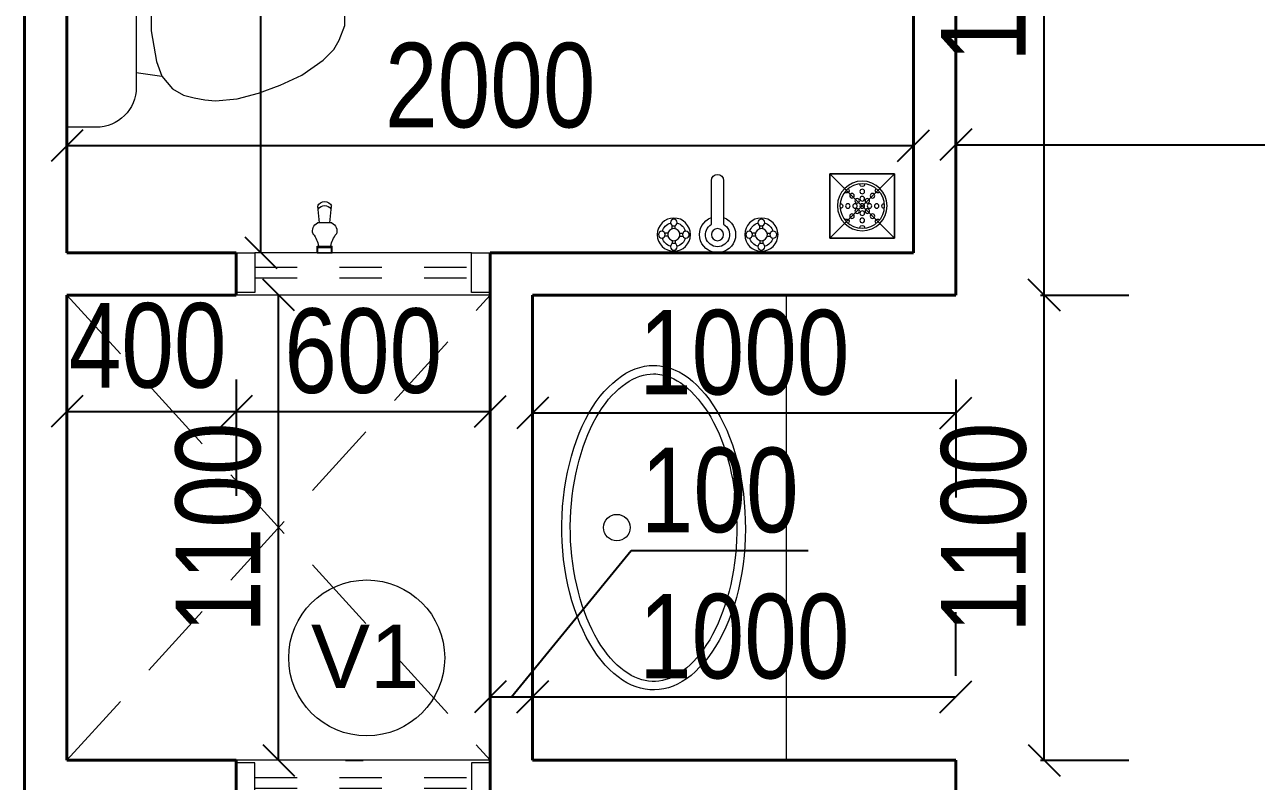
# Model space of a CAD drawing. Header units: metres. Extents: x 1689 to 2066, y 219 to 408.
# Drawn here: x 1902.657 to 1905.567, y 339.297 to 341.086 of the extents above; entities that cross this region are included whole.
import ezdxf

# ---------------------------------------------------------------- set-up
doc = ezdxf.new("R2010")
doc.units = ezdxf.units.M
doc.header["$LTSCALE"] = 1.5
for name, pattern in [('00_toilet$0$8th floor plan$0$HIDDEN', [0.375, 0.25, -0.125]), ('CENTER', [2, 1.25, -0.25, 0.25, -0.25]), ('DASHED', [0.75, 0.5, -0.25]), ('DASHED2', [0.375, 0.25, -0.125])]:
    doc.linetypes.add(name, pattern=pattern)
for name, color, linetype, lineweight in [('A- DOOR WINDOW TAGS', 7, 'Continuous', 5), ('A-FIXTURES', 127, 'Continuous', 5), ('A-FURNITURE', 252, 'Continuous', 5), ('A-GRID', 252, 'CENTER', 5), ('A-SYMBOL', 252, 'Continuous', 5), ('A-WALL', 1, 'Continuous', 40), ('A-WINDOW', 143, 'Continuous', 13), ('A-Working Dimension', 42, 'Continuous', 5)]:
    doc.layers.add(name, color=color, linetype=linetype, lineweight=lineweight)
doc.styles.add('DIM', font='arial.ttf', dxfattribs={"width": 0.8, "height": 0.2})
doc.styles.add('Roman', font='romans.shx', dxfattribs={"bigfont": 'bigfont.shx'})
doc.styles.get("Standard").update_dxf_attribs({"font": 'arial.ttf', "height": 0.2})
doc.dimstyles.new('W-DIM', dxfattribs={"dimtxt": 0.125, "dimasz": 0.075, "dimexe": 0.2, "dimexo": 0.2, "dimgap": 0.04, "dimtad": 1, "dimdec": 0, "dimlfac": 1000, "dimzin": 0, "dimdsep": 46, "dimtxsty": 'DIM', "dimblk": 'OBLIQUE', "dimcen": 0.09, "dimclrt": 7, "dimadec": 0, "dimazin": 0, "dimtfac": 1, "dimtdec": 0, "dimtofl": 0, "dimtmove": 0, "dimatfit": 3, "dimldrblk": 'OPEN90', "dimfxl": 0.1, "dimtolj": 1, "dimtzin": 0, "dimarcsym": 0})
doc.dimstyles.new('Working Dim', dxfattribs={"dimtxt": 0.125, "dimasz": 0.15, "dimexe": 0.09, "dimexo": 0.0625, "dimgap": 0, "dimtad": 0, "dimdec": 0, "dimlfac": 1000, "dimzin": 0, "dimdsep": 46, "dimtxsty": 'Standard', "dimblk": 'OBLIQUE', "dimcen": 0.09, "dimse1": 1, "dimse2": 1, "dimclrd": 256, "dimclre": 256, "dimadec": 0, "dimazin": 0, "dimtfac": 1, "dimtdec": 0, "dimtofl": 0, "dimtmove": 1, "dimatfit": 3, "dimldrblk": 'OBLIQUE', "dimfxl": 1, "dimtolj": 1, "dimtzin": 0, "dimlwd": -1, "dimlwe": -1, "dimarcsym": 0})

# ---------------------------------------------------------------- blocks, each defined once
blk = doc.blocks.new('V01')
at = {"layer": 'A-WINDOW'}
for p, q in [((0, 0), (0, 0.1)), ((0, 0.1), (0.6, 0.1)), ((0.6, 0.094), (0.6, 0.1)), ((0.044, 0), (0.556, 0))]:
    blk.add_line(p, q, dxfattribs=at)
at = {"layer": 'A-WINDOW', "linetype": 'DASHED', "ltscale": 0.1}
for p, q in [((0.556, 0.0591), (0.044, 0.0591)), ((0.556, 0.0341), (0.044, 0.0341))]:
    blk.add_line(p, q, dxfattribs=at)
at = {"layer": 'A-WINDOW'}
for points in [[(0, 0.0655), (0, 0.0655), (0, 0.094), (0.044, 0.094), (0.044, 0), (0, 0), (0, 0.0215), (0, 0.0285), (0, 0.0285)], [(0.556, 0.0655), (0.556, 0.0655), (0.556, 0.094), (0.6, 0.094), (0.6, 0), (0.556, 0), (0.556, 0.0215), (0.556, 0.0285), (0.556, 0.0285)]]:
    blk.add_lwpolyline(points, close=True, dxfattribs=at)
blk = doc.blocks.new('A$C7F4022AB')
at = {"layer": 'A-FIXTURES'}
for p, q in [((0, 253.4, 0), (-69, 253.4, 0)), ((-452.9, 172.4, 0), (-401.9, 186.1, 0)), ((-401.9, 186.1, 0), (-351.3, 190.5, 0)), ((-351.3, 190.5, 0), (-326, 188.3, 0)), ((-326, 188.3, 0), (-300.5, 183.8, 0)), ((-300.5, 183.8, 0), (-275.1, 177, 0)), ((-275.1, 177, 0), (-249.7, 162.6, 0)), ((-554.5, 130.2, 0), (-503.7, 153.9, 0)), ((-503.7, 153.9, 0), (-452.9, 172.4, 0)), ((-249.7, 162.6, 0), (-224.3, 132.3, 0)), ((-163.7, 158.8, 0), (-163.7, -158.7, 0)), ((-605.3, 95, 0), (-554.5, 130.2, 0)), ((-224.3, 132.3, 0), (-211.6, 97.4, 0)), ((-163.7, 123.5, 0), (-224.3, 132.3, 0)), ((-630.7, 69.6, 0), (-605.3, 95, 0)), ((-211.6, 97.4, 0), (-198.9, 25.4, 0)), ((-643.4, 47.6, 0), (-630.7, 69.6, 0)), ((-656.1, 12.7, 0), (-643.4, 47.6, 0)), ((-656.1, -12.7, 0), (-656.1, 12.7, 0)), ((-198.9, 25.4, 0), (-198.9, -25.4, 0)), ((-643.4, -47.6, 0), (-656.1, -12.7, 0)), ((-198.9, -25.4, 0), (-211.6, -97.4, 0)), ((-630.7, -69.6, 0), (-643.4, -47.6, 0)), ((-605.3, -95, 0), (-630.7, -69.6, 0)), ((-554.5, -130.2, 0), (-605.3, -95, 0)), ((-211.6, -97.4, 0), (-224.3, -132.3, 0)), ((-503.7, -153.9, 0), (-554.5, -130.2, 0)), ((-224.3, -132.3, 0), (-249.7, -162.6, 0)), ((-163.7, -123.5, 0), (-224.3, -132.3, 0)), ((-452.9, -172.4, 0), (-503.7, -153.9, 0)), ((-401.9, -186.1, 0), (-452.9, -172.4, 0)), ((-249.7, -162.6, 0), (-275.1, -177, 0)), ((-351.3, -190.5, 0), (-401.9, -186.1, 0)), ((-326, -188.3, 0), (-351.3, -190.5, 0)), ((-300.5, -183.8, 0), (-326, -188.3, 0)), ((-275.1, -177, 0), (-300.5, -183.8, 0)), ((-69, -253.4, 0), (0, -253.4, 0))]:
    blk.add_line(p, q, dxfattribs=at)
blk.add_lwpolyline([(0, -253.4), (0, 253.4)], dxfattribs=at)
for centre, start, end in [((-69, 158.8, 0), 90, 180), ((-69, -158.7, 0), 180, 270)]:
    blk.add_arc(centre, 94.6, start, end, dxfattribs=at)
blk = doc.blocks.new('CUT OUT 100x100')
at = {"layer": 'A-FIXTURES'}
for p, q in [((-50, -50), (50.8, 50.8)), ((50.8, -50), (-50, 50.8))]:
    blk.add_line(p, q, dxfattribs=at)
at = {"layer": 'A-FIXTURES', "color": 1}
blk.add_lwpolyline([(-50, 50.8), (-50, -50), (50.8, -50), (50.8, 50.8)], close=True, dxfattribs=at)
at = {"layer": 'A-FIXTURES'}
blk.add_lwpolyline([(-50, 50.8), (50.8, 50.8), (50.8, -50), (-50, -50)], close=True, dxfattribs=at)
at = {"layer": 'A-FIXTURES', "color": 1}
blk.add_circle((0.4, 0.4), 38.8, dxfattribs=at)
at = {"layer": 'A-FIXTURES', "color": 7}
for centre, radius in [((0.4, 0.4), 34.8), ((-15.6, 16.4), 3.56), ((0.4, 23), 3.56), ((16.4, 16.4), 3.56), ((-22.2, 0.4), 3.56), ((-10.9, 0.4), 3.56), ((-7.6, 8.4), 3.56), ((0.4, 11.7), 3.56), ((0.4, 0.4), 3.56), ((8.4, 8.4), 3.56), ((11.7, 0.4), 3.56), ((23, 0.4), 3.56), ((-15.6, -15.6), 3.56), ((-7.6, -7.6), 3.56), ((0.4, -10.9), 3.56), ((0.4, -22.2), 3.56), ((8.4, -7.6), 3.56), ((16.4, -15.6), 3.56)]:
    blk.add_circle(centre, radius, dxfattribs=at)
for centre, start, end in [((-23.6, 24.4), 212.6981, 57.3019), ((0.4, 34.3), 167.6981, 12.3019), ((24.4, 24.4), 122.6981, 327.3019), ((-33.6, 0.4), 257.6981, 102.3019), ((34.3, 0.4), 77.6981, 282.3019), ((-23.6, -23.6), 302.6981, 147.3019), ((0.4, -33.6), 347.6981, 192.3019), ((24.4, -23.6), 32.6981, 237.3019)]:
    blk.add_arc(centre, 3.56, start, end, dxfattribs=at)
blk = doc.blocks.new('Faucet - Bathroom top')
at = {"layer": 'A-FIXTURES'}
for p, q in [((-4.11, 0.12), (-4.38, 0.12)), ((-3.75, 0.48), (-3.75, 0.75)), ((-3.5, 0.48), (-3.5, 0.75)), ((-3.15, 0.12), (-2.88, 0.12)), ((3.14, 0.12), (2.88, 0.12)), ((3.5, 0.48), (3.5, 0.75)), ((3.75, 0.48), (3.75, 0.75)), ((4.1, 0.12), (4.38, 0.12)), ((-4.1, -0.12), (-4.38, -0.12)), ((-3.75, -0.48), (-3.75, -0.75)), ((-3.5, -0.48), (-3.5, -0.75)), ((-3.14, -0.12), (-2.88, -0.12)), ((-0.5, -0.86), (-0.5, -4.5)), ((0.5, -4.5), (0.5, -0.86)), ((3.15, -0.12), (2.88, -0.12)), ((3.5, -0.48), (3.5, -0.75)), ((3.75, -0.48), (3.75, -0.75)), ((4.11, -0.12), (4.38, -0.12))]:
    blk.add_line(p, q, dxfattribs=at)
for centre, radius in [((-3.62, 0), 1.38), ((-3.62, 1), 0.28), ((3.63, 0), 1.38), ((3.63, 1), 0.28), ((-4.62, 0), 0.28), ((-3.62, 0), 0.5), ((-2.62, 0), 0.28), ((0, 0), 0.5), ((2.62, 0), 0.28), ((3.63, 0), 0.5), ((4.62, 0), 0.28), ((-3.62, -1), 0.28), ((3.63, -1), 0.28)]:
    blk.add_circle(centre, radius, dxfattribs=at)
for centre, radius, start, end in [((0, 0), 1.5, 289.6514, 250.3603), ((-3.62, 0), 1, 105.2407, 164.2093), ((-3.62, 0), 1, 16.4413, 74.0789), ((0, 0), 1, 300.3431, 239.7554), ((3.63, 0), 1, 106.12, 164.0884), ((3.63, 0), 1, 16.2342, 73.9047), ((-3.62, 0), 1, 196.2342, 253.9047), ((-3.62, 0), 1, 286.12, 344.0884), ((3.63, 0), 1, 196.4413, 254.0789), ((3.63, 0), 1, 285.2407, 344.2093), ((0, -4.5), 0.5, 180, 0)]:
    blk.add_arc(centre, radius, start, end, dxfattribs=at)
blk = doc.blocks.new('A$C0B5D0E53')
at = {"layer": 'A-FIXTURES'}
for p, q in [((0, 10.6), (0, 46.6)), ((0, 46.6), (15.3, 46.6)), ((1.3, 45), (12.3, 45)), ((12.3, 10.6), (12.3, 46.6)), ((15.3, 10.7), (15.3, 46.6)), ((70.5, 45.4), (70.5, 11.9)), ((70.5, 41), (110.5, 44.7)), ((0, 10.6), (12.3, 10.6)), ((1.3, 12.1), (12.3, 12.1)), ((12.3, 10.7), (15.3, 10.7)), ((70.5, 16.2), (110.5, 12.2))]:
    blk.add_line(p, q, dxfattribs=at)
for centre, radius, start, end in [((2.5, 42.7), 2.66, 117.11, 161.7293), ((8.1, 99), 56.2, 277.358, 310.4214), ((51.6, 36.7), 20.8, 24.7259, 109.7544), ((93.9, 28.5), 17.7, 301.8025, 58.5186), ((103.5, 28.5), 17.7, 293.45, 66.55), ((2.5, 14.5), 2.66, 198.2707, 242.89), ((8.1, -41.8), 56.2, 49.5786, 82.642), ((51.6, 20.6), 20.8, 250.2456, 335.2741)]:
    blk.add_arc(centre, radius, start, end, dxfattribs=at)
blk = doc.blocks.new('_Oblique')
at = {"color": 0, "linetype": 'ByBlock', "lineweight": -2}
blk.add_line((-0.5, -0.5), (0.5, 0.5), dxfattribs=at)
blk = doc.blocks.new('*D251')
at = {"layer": 'A-Working Dimension', "transparency": 16777216}
for p, q in [((1901.7571, 346.7467), (1901.7571, 339.4883)), ((1901.7571, 331.4967), (1901.7571, 338.7552))]:
    blk.add_line(p, q, dxfattribs=at)
at = {"layer": 'Defpoints', "color": 0, "linetype": 'Continuous', "transparency": 16777216}
for p in [(1902.0132, 346.7467), (1901.7571, 331.4967), (1902.6575, 331.4967)]:
    blk.add_point(p, dxfattribs=at)
at = {"layer": 'A-Working Dimension', "linetype": 'Continuous', "transparency": 16777216, "xscale": 0.15, "yscale": 0.15, "zscale": 0.15}
for p, rotation in [((1901.7571, 346.7467), 90), ((1901.7571, 331.4967), 270)]:
    blk.add_blockref('_Oblique', p, dxfattribs=dict(at, rotation=rotation))
at = {"layer": 'A-Working Dimension', "color": 0, "linetype": 'Continuous', "transparency": 16777216, "insert": (1901.7571, 339.1217), "char_height": 0.2, "attachment_point": 5, "rotation": 90}
blk.add_mtext('\\A1;15250', dxfattribs=at)
blk = doc.blocks.new('*D397')
at = {"layer": 'A-Working Dimension', "color": 0, "lineweight": -2, "transparency": 16777216}
for p, q in [((1904.8575, 340.8022), (1907.9075, 340.8022)), ((1904.8575, 340.6424), (1904.8575, 340.6022)), ((1907.9075, 340.6645), (1907.9075, 340.6022))]:
    blk.add_line(p, q, dxfattribs=at)
at = {"layer": 'Defpoints', "color": 0, "transparency": 16777216}
for p in [(1907.9075, 340.8645), (1904.8575, 340.8424), (1907.9075, 340.8022)]:
    blk.add_point(p, dxfattribs=at)
at = {"layer": 'A-Working Dimension', "color": 0, "lineweight": -2, "transparency": 16777216, "xscale": 0.075, "yscale": 0.075, "zscale": 0.075, "rotation": 180}
blk.add_blockref('_Oblique', (1904.8575, 340.8022), dxfattribs=at)
at = {"layer": 'A-Working Dimension', "color": 0, "lineweight": -2, "transparency": 16777216, "xscale": 0.075, "yscale": 0.075, "zscale": 0.075}
blk.add_blockref('_Oblique', (1907.9075, 340.8022), dxfattribs=at)
at = {"layer": 'A-Working Dimension', "transparency": 16777216, "insert": (1906.3825, 340.9444), "char_height": 0.2, "attachment_point": 5, "style": 'DIM'}
blk.add_mtext('\\A1;3050', dxfattribs=at)
blk = doc.blocks.new('_Open90')
at = {"color": 0, "linetype": 'ByBlock', "lineweight": -2}
for p, q in [((-0.5, 0.5), (0, 0)), ((0, 0), (-1, 0)), ((0, 0), (-0.5, -0.5))]:
    blk.add_line(p, q, dxfattribs=at)
blk = doc.blocks.new('*D401')
at = {"layer": 'A-Working Dimension', "color": 0, "lineweight": -2, "transparency": 16777216}
for p, q in [((1903.8075, 339.4967), (1904.0906, 339.8424)), ((1904.0906, 339.8424), (1904.5085, 339.8424)), ((1903.7575, 339.4967), (1903.8575, 339.4967))]:
    blk.add_line(p, q, dxfattribs=at)
at = {"layer": 'Defpoints', "color": 0, "transparency": 16777216}
for p in [(1903.7575, 339.4967), (1903.8575, 339.4967), (1903.8575, 339.4967)]:
    blk.add_point(p, dxfattribs=at)
at = {"layer": 'A-Working Dimension', "color": 0, "lineweight": -2, "transparency": 16777216, "xscale": 0.075, "yscale": 0.075, "zscale": 0.075, "rotation": 180}
blk.add_blockref('_Oblique', (1903.7575, 339.4967), dxfattribs=at)
at = {"layer": 'A-Working Dimension', "color": 0, "lineweight": -2, "transparency": 16777216, "xscale": 0.075, "yscale": 0.075, "zscale": 0.075}
blk.add_blockref('_Oblique', (1903.8575, 339.4967), dxfattribs=at)
at = {"layer": 'A-Working Dimension', "transparency": 16777216, "insert": (1904.2996, 339.9845), "char_height": 0.2, "attachment_point": 5, "style": 'DIM'}
blk.add_mtext('\\A1;100', dxfattribs=at)
blk = doc.blocks.new('*D266')
at = {"layer": 'A-Working Dimension', "color": 0, "lineweight": -2, "transparency": 16777216}
for p, q in [((1902.7575, 340.2467), (1902.7575, 339.9717)), ((1903.1575, 340.2467), (1903.1575, 339.9717)), ((1902.7575, 340.1717), (1903.1575, 340.1717))]:
    blk.add_line(p, q, dxfattribs=at)
at = {"layer": 'Defpoints', "color": 0, "transparency": 16777216}
for p in [(1902.7575, 340.4467), (1903.1575, 340.4467), (1903.1575, 340.1717)]:
    blk.add_point(p, dxfattribs=at)
at = {"layer": 'A-Working Dimension', "color": 0, "lineweight": -2, "transparency": 16777216, "xscale": 0.075, "yscale": 0.075, "zscale": 0.075, "rotation": 180}
blk.add_blockref('_Oblique', (1902.7575, 340.1717), dxfattribs=at)
at = {"layer": 'A-Working Dimension', "color": 0, "lineweight": -2, "transparency": 16777216, "xscale": 0.075, "yscale": 0.075, "zscale": 0.075}
blk.add_blockref('_Oblique', (1903.1575, 340.1717), dxfattribs=at)
at = {"layer": 'A-Working Dimension', "transparency": 16777216, "insert": (1902.948, 340.3264), "char_height": 0.2, "attachment_point": 5, "style": 'DIM'}
blk.add_mtext('\\A1;400', dxfattribs=at)
blk = doc.blocks.new('*D267')
at = {"layer": 'A-Working Dimension', "color": 0, "lineweight": -2, "transparency": 16777216}
for p, q in [((1903.1575, 340.2467), (1903.1575, 339.9717)), ((1903.7575, 340.2467), (1903.7575, 339.9717)), ((1903.1575, 340.1717), (1903.7575, 340.1717))]:
    blk.add_line(p, q, dxfattribs=at)
at = {"layer": 'Defpoints', "color": 0, "transparency": 16777216}
for p in [(1903.1575, 340.4467), (1903.7575, 340.4467), (1903.7575, 340.1717)]:
    blk.add_point(p, dxfattribs=at)
at = {"layer": 'A-Working Dimension', "color": 0, "lineweight": -2, "transparency": 16777216, "xscale": 0.075, "yscale": 0.075, "zscale": 0.075, "rotation": 180}
blk.add_blockref('_Oblique', (1903.1575, 340.1717), dxfattribs=at)
at = {"layer": 'A-Working Dimension', "color": 0, "lineweight": -2, "transparency": 16777216, "xscale": 0.075, "yscale": 0.075, "zscale": 0.075}
blk.add_blockref('_Oblique', (1903.7575, 340.1717), dxfattribs=at)
at = {"layer": 'A-Working Dimension', "transparency": 16777216, "insert": (1903.4575, 340.3138), "char_height": 0.2, "attachment_point": 5, "style": 'DIM'}
blk.add_mtext('\\A1;600', dxfattribs=at)
blk = doc.blocks.new('*D268')
at = {"layer": 'A-Working Dimension', "color": 0, "lineweight": -2, "transparency": 16777216}
for p, q in [((1904.8575, 340.2467), (1904.8575, 339.9681)), ((1903.8575, 340.1681), (1904.8575, 340.1681))]:
    blk.add_line(p, q, dxfattribs=at)
at = {"layer": 'Defpoints', "color": 0, "transparency": 16777216}
for p in [(1904.8575, 340.4467), (1903.8575, 340.1681), (1904.8575, 340.1681)]:
    blk.add_point(p, dxfattribs=at)
at = {"layer": 'A-Working Dimension', "color": 0, "lineweight": -2, "transparency": 16777216, "xscale": 0.075, "yscale": 0.075, "zscale": 0.075, "rotation": 180}
blk.add_blockref('_Oblique', (1903.8575, 340.1681), dxfattribs=at)
at = {"layer": 'A-Working Dimension', "color": 0, "lineweight": -2, "transparency": 16777216, "xscale": 0.075, "yscale": 0.075, "zscale": 0.075}
blk.add_blockref('_Oblique', (1904.8575, 340.1681), dxfattribs=at)
at = {"layer": 'A-Working Dimension', "transparency": 16777216, "insert": (1904.3575, 340.3102), "char_height": 0.2, "attachment_point": 5, "style": 'DIM'}
blk.add_mtext('\\A1;1000', dxfattribs=at)
blk = doc.blocks.new('*D415')
at = {"layer": 'A-Working Dimension', "color": 0, "lineweight": -2, "transparency": 16777216}
for p, q in [((1904.7575, 340.9993), (1904.7575, 340.9997)), ((1904.7575, 340.7997), (1902.7575, 340.7997))]:
    blk.add_line(p, q, dxfattribs=at)
at = {"layer": 'Defpoints', "color": 0, "transparency": 16777216}
for p in [(1902.7575, 340.7997), (1902.7575, 340.7997), (1904.7575, 340.7993)]:
    blk.add_point(p, dxfattribs=at)
at = {"layer": 'A-Working Dimension', "color": 0, "lineweight": -2, "transparency": 16777216, "xscale": 0.075, "yscale": 0.075, "zscale": 0.075, "rotation": 180}
blk.add_blockref('_Oblique', (1902.7575, 340.7997), dxfattribs=at)
at = {"layer": 'A-Working Dimension', "color": 0, "lineweight": -2, "transparency": 16777216, "xscale": 0.075, "yscale": 0.075, "zscale": 0.075}
blk.add_blockref('_Oblique', (1904.7575, 340.7997), dxfattribs=at)
at = {"layer": 'A-Working Dimension', "transparency": 16777216, "insert": (1903.7575, 340.9418), "char_height": 0.2, "attachment_point": 5, "style": 'DIM'}
blk.add_mtext('\\A1;2000', dxfattribs=at)
blk = doc.blocks.new('*D421')
at = {"layer": 'A-Working Dimension', "color": 0, "linetype": 'Continuous', "lineweight": -2, "transparency": 16777216}
for p, q in [((1903.2575, 339.3467), (1903.2575, 340.4467)), ((1903.4155, 339.3467), (1903.4575, 339.3467))]:
    blk.add_line(p, q, dxfattribs=at)
at = {"layer": 'Defpoints', "color": 0, "linetype": 'Continuous', "transparency": 16777216}
for p in [(1903.2575, 340.4467), (1903.2575, 340.4467), (1903.2155, 339.3467)]:
    blk.add_point(p, dxfattribs=at)
at = {"layer": 'A-Working Dimension', "color": 0, "linetype": 'Continuous', "lineweight": -2, "transparency": 16777216, "xscale": 0.075, "yscale": 0.075, "zscale": 0.075}
for p, rotation in [((1903.2575, 340.4467), 90), ((1903.2575, 339.3467), 270)]:
    blk.add_blockref('_Oblique', p, dxfattribs=dict(at, rotation=rotation))
at = {"layer": 'A-Working Dimension', "linetype": 'Continuous', "transparency": 16777216, "insert": (1903.1154, 339.8967), "char_height": 0.2, "attachment_point": 5, "rotation": 90, "style": 'DIM'}
blk.add_mtext('\\A1;1100', dxfattribs=at)
blk = doc.blocks.new('*D422')
at = {"layer": 'A-Working Dimension', "color": 0, "linetype": 'Continuous', "lineweight": -2, "transparency": 16777216}
blk.add_line((1903.2155, 340.5467), (1903.2155, 341.9467), dxfattribs=at)
at = {"layer": 'Defpoints', "color": 0, "linetype": 'Continuous', "transparency": 16777216}
for p in [(1903.2155, 341.9467), (1903.2155, 341.9467), (1903.2155, 340.5467)]:
    blk.add_point(p, dxfattribs=at)
at = {"layer": 'A-Working Dimension', "color": 0, "linetype": 'Continuous', "lineweight": -2, "transparency": 16777216, "xscale": 0.075, "yscale": 0.075, "zscale": 0.075}
for p, rotation in [((1903.2155, 341.9467), 90), ((1903.2155, 340.5467), 270)]:
    blk.add_blockref('_Oblique', p, dxfattribs=dict(at, rotation=rotation))
at = {"layer": 'A-Working Dimension', "linetype": 'Continuous', "transparency": 16777216, "insert": (1903.0214, 341.4776), "char_height": 0.2, "attachment_point": 5, "rotation": 90, "style": 'DIM'}
blk.add_mtext('\\A1;1400', dxfattribs=at)
blk = doc.blocks.new('*D431')
at = {"layer": 'A-Working Dimension', "color": 0, "lineweight": -2, "transparency": 16777216}
for p, q in [((1904.8575, 339.5467), (1904.8575, 339.6967)), ((1903.8575, 339.4967), (1904.8575, 339.4967))]:
    blk.add_line(p, q, dxfattribs=at)
at = {"layer": 'Defpoints', "color": 0, "transparency": 16777216}
for p in [(1903.8575, 339.4967), (1904.8575, 339.4967), (1904.8575, 339.3467)]:
    blk.add_point(p, dxfattribs=at)
at = {"layer": 'A-Working Dimension', "color": 0, "lineweight": -2, "transparency": 16777216, "xscale": 0.075, "yscale": 0.075, "zscale": 0.075, "rotation": 180}
blk.add_blockref('_Oblique', (1903.8575, 339.4967), dxfattribs=at)
at = {"layer": 'A-Working Dimension', "color": 0, "lineweight": -2, "transparency": 16777216, "xscale": 0.075, "yscale": 0.075, "zscale": 0.075}
blk.add_blockref('_Oblique', (1904.8575, 339.4967), dxfattribs=at)
at = {"layer": 'A-Working Dimension', "transparency": 16777216, "insert": (1904.3575, 339.6388), "char_height": 0.2, "attachment_point": 5, "style": 'DIM'}
blk.add_mtext('\\A1;1000', dxfattribs=at)
blk = doc.blocks.new('*D280')
at = {"layer": 'A-Working Dimension', "color": 0, "lineweight": -2, "transparency": 16777216}
for p, q in [((1905.0575, 340.4467), (1905.2661, 340.4467)), ((1905.0661, 339.3467), (1905.0661, 340.4467)), ((1905.0575, 339.3467), (1905.2661, 339.3467))]:
    blk.add_line(p, q, dxfattribs=at)
at = {"layer": 'Defpoints', "color": 0, "transparency": 16777216}
for p in [(1904.8575, 340.4467), (1905.0661, 340.4467), (1904.8575, 339.3467)]:
    blk.add_point(p, dxfattribs=at)
at = {"layer": 'A-Working Dimension', "color": 0, "lineweight": -2, "transparency": 16777216, "xscale": 0.075, "yscale": 0.075, "zscale": 0.075}
for p, rotation in [((1905.0661, 340.4467), 90), ((1905.0661, 339.3467), 270)]:
    blk.add_blockref('_Oblique', p, dxfattribs=dict(at, rotation=rotation))
at = {"layer": 'A-Working Dimension', "transparency": 16777216, "insert": (1904.924, 339.8967), "char_height": 0.2, "attachment_point": 5, "rotation": 90, "style": 'DIM'}
blk.add_mtext('\\A1;1100', dxfattribs=at)
blk = doc.blocks.new('*D281')
at = {"layer": 'A-Working Dimension', "color": 0, "lineweight": -2, "transparency": 16777216}
for p, q in [((1905.0661, 340.4467), (1905.0661, 342.0467)), ((1905.0875, 342.0467), (1905.2661, 342.0467)), ((1905.0575, 340.4467), (1905.2661, 340.4467))]:
    blk.add_line(p, q, dxfattribs=at)
at = {"layer": 'Defpoints', "color": 0, "transparency": 16777216}
for p in [(1904.8875, 342.0467), (1905.0661, 342.0467), (1904.8575, 340.4467)]:
    blk.add_point(p, dxfattribs=at)
at = {"layer": 'A-Working Dimension', "color": 0, "lineweight": -2, "transparency": 16777216, "xscale": 0.075, "yscale": 0.075, "zscale": 0.075}
for p, rotation in [((1905.0661, 342.0467), 90), ((1905.0661, 340.4467), 270)]:
    blk.add_blockref('_Oblique', p, dxfattribs=dict(at, rotation=rotation))
at = {"layer": 'A-Working Dimension', "transparency": 16777216, "insert": (1904.924, 341.2467), "char_height": 0.2, "attachment_point": 5, "rotation": 90, "style": 'DIM'}
blk.add_mtext('\\A1;1600', dxfattribs=at)
blk = doc.blocks.new('V1')
at = {"layer": 'A- DOOR WINDOW TAGS', "lineweight": 5}
blk.add_circle((1710.1774, 437.4812), 0.1843, dxfattribs=at)
at = {"layer": 'A- DOOR WINDOW TAGS', "insert": (1710.0456, 437.56), "char_height": 0.15, "attachment_point": 1, "style": 'Roman'}
blk.add_mtext_dynamic_manual_height_columns('{\\fArial|b0|i0|c0|p34;V1}', width=0.246397, gutter_width=0.325, heights=[0], dxfattribs=at)
blk = doc.blocks.new('GRID 01')
at = {"layer": 'A-GRID', "ltscale": 0.5}
blk.add_line((0, 17.1013), (0, 0.3133), dxfattribs=at)
blk = doc.blocks.new('*D380')
at = {"layer": 'A-Working Dimension', "color": 0, "linetype": 'Continuous', "lineweight": -2, "ltscale": 50, "transparency": 16777216}
for p, q in [((1903.1114, 341.9467), (1901.8355, 341.9467)), ((1902.0355, 341.9467), (1902.0355, 337.8967)), ((1903.1114, 337.8967), (1901.8355, 337.8967))]:
    blk.add_line(p, q, dxfattribs=at)
at = {"layer": 'Defpoints', "color": 0, "ltscale": 50, "transparency": 16777216}
for p in [(1903.3114, 341.9467), (1902.0355, 337.8967), (1903.3114, 337.8967)]:
    blk.add_point(p, dxfattribs=at)
at = {"layer": 'A-Working Dimension', "color": 0, "lineweight": -2, "ltscale": 50, "transparency": 16777216, "xscale": 0.075, "yscale": 0.075, "zscale": 0.075}
for p, rotation in [((1902.0355, 341.9467), 90), ((1902.0355, 337.8967), 270)]:
    blk.add_blockref('_Oblique', p, dxfattribs=dict(at, rotation=rotation))
at = {"layer": 'A-Working Dimension', "color": 7, "ltscale": 50, "transparency": 16777216, "insert": (1901.8934, 339.9217), "char_height": 0.2, "attachment_point": 5, "rotation": 90, "style": 'DIM', "bg_fill": 3, "box_fill_scale": 1.1, "bg_fill_color": 256, "bg_fill_true_color": 13158600, "bg_fill_transparency": 0}
blk.add_mtext('\\A1;4050', dxfattribs=at)

msp = doc.modelspace()

# ---------------------------------------------------------------- linework, layer by layer
at = {"layer": 'A-FURNITURE'}
msp.add_line((1904.45748, 339.34674), (1904.45748, 340.44674), dxfattribs=at)
msp.add_circle((1904.05648, 339.89675), 0.03134, dxfattribs=at)
for points, knots in [([(1904.14348, 340.2803), (1904.0856, 340.2803), (1904.02458, 340.23507), (1903.94014, 340.06972), (1903.91951, 339.95275), (1903.93777, 339.73166), (1903.97668, 339.62974), (1904.08172, 339.51365), (1904.14273, 339.49881), (1904.25743, 339.55481), (1904.31152, 339.63092), (1904.36663, 339.83214), (1904.36725, 339.95443), (1904.31415, 340.15734), (1904.26075, 340.23518), (1904.18368, 340.27526), (1904.16355, 340.2803), (1904.14348, 340.2803)], [0, 0, 0, 0, 0.8552395, 0.8552395, 1.710479, 1.710479, 2.5657185, 2.5657185, 3.420958, 3.420958, 4.2761975, 4.2761975, 5.131437, 5.131437, 5.9866766, 5.9866766, 6.2831853, 6.2831853, 6.2831853, 6.2831853]), ([(1904.14348, 340.2603), (1904.10149, 340.2603), (1904.05312, 340.23038), (1903.97617, 340.10741), (1903.95054, 340.01406), (1903.94338, 339.82299), (1903.9635, 339.72604), (1904.03287, 339.58412), (1904.08031, 339.54369), (1904.16657, 339.52644), (1904.21198, 339.5455), (1904.2952, 339.6519), (1904.32755, 339.73698), (1904.34636, 339.92557), (1904.33447, 340.02683), (1904.27348, 340.18169), (1904.22653, 340.23497), (1904.16954, 340.25779), (1904.1565, 340.2603), (1904.14348, 340.2603)], [0, 0, 0, 0, 0.7565445, 0.7565445, 1.513089, 1.513089, 2.2696335, 2.2696335, 3.0261779, 3.0261779, 3.7827224, 3.7827224, 4.5392669, 4.5392669, 5.2958114, 5.2958114, 6.0523559, 6.0523559, 6.2831853, 6.2831853, 6.2831853, 6.2831853])]:
    msp.add_open_spline(points, degree=3, knots=knots, dxfattribs=at)
at = {"layer": 'A-SYMBOL', "linetype": 'DASHED2', "ltscale": 0.5}
for p, q in [((1902.75748, 339.34674), (1903.75748, 340.44674)), ((1902.75748, 340.44674), (1903.75748, 339.34674))]:
    msp.add_line(p, q, dxfattribs=at)
at = {"layer": 'A-WALL', "color": 1}
for p, q in [((1902.65748, 346.74674), (1902.65748, 334.49674)), ((1904.75748, 340.54674), (1904.75748, 342.04674)), ((1902.75748, 340.54674), (1902.75748, 341.94674)), ((1904.85748, 341.94674), (1904.85748, 340.44674)), ((1903.15748, 340.54674), (1902.75748, 340.54674)), ((1903.75748, 339.24674), (1903.75748, 340.54674)), ((1904.75748, 340.54674), (1903.75748, 340.54674)), ((1902.75748, 340.44674), (1903.15747, 340.44674)), ((1902.75748, 339.34674), (1902.75748, 340.44674)), ((1903.85748, 339.34674), (1903.85748, 340.44674)), ((1903.85748, 340.44674), (1904.85748, 340.44674)), ((1903.15747, 339.34674), (1902.75748, 339.34674)), ((1903.85748, 339.34674), (1904.85748, 339.34674)), ((1904.85748, 339.24674), (1904.85748, 339.34674))]:
    msp.add_line(p, q, dxfattribs=at)
at = {"layer": 'A-WALL', "ltscale": 50}
for p, q in [((1903.15748, 340.54674), (1903.15748, 340.44674)), ((1903.15748, 339.24674), (1903.15748, 339.34674))]:
    msp.add_line(p, q, dxfattribs=at)

# ---------------------------------------------------------------- block references
at = {"layer": 'A- DOOR WINDOW TAGS'}
msp.add_blockref('V1', (193.28824, -97.89248), dxfattribs=at)
at = {"layer": 'A-FIXTURES', "xscale": -0.0009999999999999, "yscale": 0.0009999999999999, "zscale": 0.0009999999999999}
msp.add_blockref('A$C7F4022AB', (1902.75748, 341.09674), dxfattribs=at)
at = {"layer": 'A-FIXTURES', "xscale": -0.02851200000000018, "yscale": 0.02851200000000018, "zscale": 0.02851200000000018, "rotation": 180}
msp.add_blockref('Faucet - Bathroom top', (1904.29448, 340.58951), dxfattribs=at)
at = {"layer": 'A-FIXTURES', "extrusion": (-0.003393, -9.92905e-06, -0.999994), "xscale": 0.001512323228356699, "yscale": 0.001512323228356699, "zscale": -0.001512323228356699}
msp.add_blockref('CUT OUT 100x100', (-1904.62596, 340.65668, -6.46606), dxfattribs=at)
at = {"layer": 'A-FIXTURES', "extrusion": (0, 0, -1), "xscale": 0.001, "yscale": 0.001, "zscale": -0.001, "rotation": 90.00000000000001}
msp.add_blockref('A$C0B5D0E53', (-1903.33775, 340.54674), dxfattribs=at)
at = {"layer": 'A-GRID', "linetype": '00_toilet$0$8th floor plan$0$HIDDEN'}
msp.add_blockref('GRID 01', (1902.75748, 330.7938), dxfattribs=at)
at = {"layer": 'A-WINDOW', "rotation": 180}
msp.add_blockref('V01', (1903.75748, 340.54674), dxfattribs=at)
at = {"layer": 'A-WINDOW', "xscale": -1}
msp.add_blockref('V01', (1903.75748, 339.24674), dxfattribs=at)

# ---------------------------------------------------------------- dimensions: what is measured, and where the dimension line sits
at = {"layer": 'A-Working Dimension', "color": 0, "linetype": 'Continuous'}
dim = msp.add_linear_dim(base=(1901.75707, 331.49674), p1=(1902.01322, 346.74674), p2=(1902.65748, 331.49674), angle=90, dimstyle='Working Dim', dxfattribs=at)
dim.commit()
dim.dimension.update_dxf_attribs({"geometry": '*D251', "text_midpoint": (1901.75707, 339.12174)})
at = {"layer": 'A-Working Dimension'}
for base, p1, p2, picture, middle in [((1905.06612, 342.04674), (1904.85748, 340.44674), (1904.88748, 342.04674), '*D281', (1905.06612, 341.24674)), ((1905.06612, 340.44674), (1904.85748, 339.34674), (1904.85748, 340.44674), '*D280', (1905.06612, 339.89674))]:
    dim = msp.add_linear_dim(base=base, p1=p1, p2=p2, angle=90, dimstyle='W-DIM', override={"dimclrt": 256, "dimtmove": 1}, dxfattribs=at)
    dim.commit()
    dim.dimension.update_dxf_attribs({"geometry": picture, "text_midpoint": middle, "dimtype": 128})
at = {"layer": 'A-Working Dimension', "linetype": 'Continuous'}
for base, p1, p2, picture, middle in [((1903.21548, 341.94674), (1903.21548, 340.54674), (1903.21548, 341.94674), '*D422', (1903.16351, 341.47755)), ((1903.25748, 340.44674), (1903.21548, 339.34674), (1903.25748, 340.44674), '*D421', (1903.25748, 339.89674))]:
    dim = msp.add_linear_dim(base=base, p1=p1, p2=p2, angle=90, dimstyle='W-DIM', override={"dimclrt": 256, "dimtmove": 1}, dxfattribs=at)
    dim.commit()
    dim.dimension.update_dxf_attribs({"geometry": picture, "text_midpoint": middle, "dimtype": 128})
at = {"layer": 'A-Working Dimension'}
for base, p1, p2, picture, middle in [((1902.75748, 340.7997), (1904.75748, 340.79934), (1902.75748, 340.7997), '*D415', (1903.75748, 340.94182)), ((1907.90748, 340.8022), (1904.85748, 340.8424), (1907.90748, 340.86449), '*D397', (1906.38248, 340.94438)), ((1903.75748, 340.17172), (1903.15747, 340.44669), (1903.75748, 340.44669), '*D267', (1903.45748, 340.31384)), ((1904.85748, 340.1681), (1903.85748, 340.1681), (1904.85748, 340.44674), '*D268', (1904.35748, 340.31022)), ((1904.85748, 339.49673), (1903.85748, 339.49673), (1904.85748, 339.34674), '*D431', (1904.35748, 339.63885))]:
    dim = msp.add_linear_dim(base=base, p1=p1, p2=p2, dimstyle='W-DIM', override={"dimclrt": 256, "dimtmove": 1}, dxfattribs=at)
    dim.commit()
    dim.dimension.update_dxf_attribs({"geometry": picture, "text_midpoint": middle})
for base, p1, p2, picture, middle in [((1903.15747, 340.17172), (1902.75748, 340.44674), (1903.15747, 340.44669), '*D266', (1902.94798, 340.18428)), ((1903.85748, 339.49673), (1903.75748, 339.49673), (1903.85748, 339.49673), '*D401', (1904.13063, 339.84242))]:
    dim = msp.add_linear_dim(base=base, p1=p1, p2=p2, dimstyle='W-DIM', override={"dimclrt": 256, "dimtmove": 1}, dxfattribs=at)
    dim.commit()
    dim.dimension.update_dxf_attribs({"geometry": picture, "text_midpoint": middle, "dimtype": 128})

# ---------------------------------------------------------------- next in the draw order: dimensions: what is measured, and where the dimension line sits
at = {"layer": 'A-Working Dimension', "ltscale": 50}
dim = msp.add_linear_dim(base=(1902.03548, 337.89674), p1=(1903.31141, 341.94674), p2=(1903.31141, 337.89674), angle=90, dimstyle='W-DIM', override={"dimfxl": 100, "dimtfill": 1, "dimarcsym": 1}, dxfattribs=at)
dim.commit()
dim.dimension.update_dxf_attribs({"geometry": '*D380', "text_midpoint": (1901.89337, 339.92174)})

doc.saveas('drawing.dxf')
